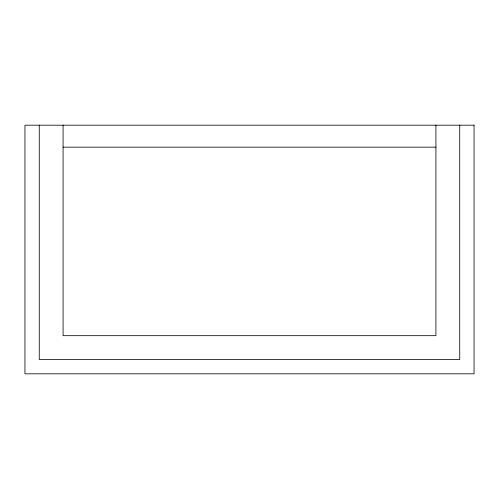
<?xml version="1.0" encoding="UTF-8"?>
<svg xmlns="http://www.w3.org/2000/svg" width="499" height="499" viewBox="0 0 499 499"><rect width="100%" height="100%" fill="white"/><g stroke="black" fill="none" stroke-linecap="round" stroke-linejoin="round"><path stroke-width="0.75" d="M63.08 147.168L435.92 147.168M459.747 125.187L459.747 359.511L39.253 359.511L39.253 125.187M435.92 125.187L435.92 335.677L63.08 335.677L63.08 125.187M474.05 125.187L24.95 125.187L24.95 373.813L474.05 373.813L474.05 125.187"/></g></svg>
